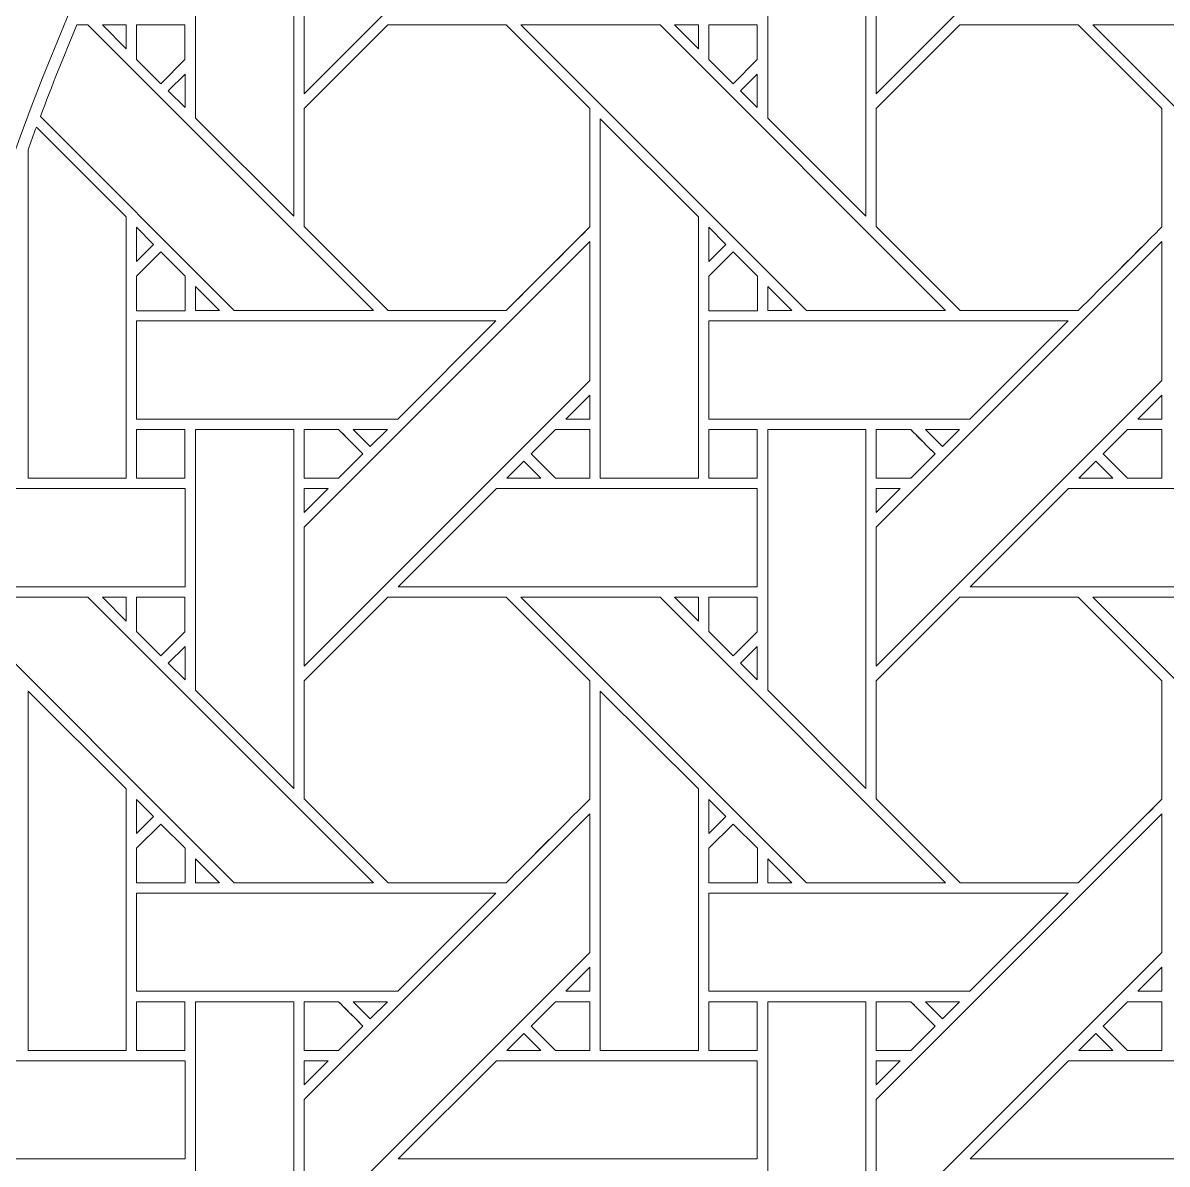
# Model space of a CAD drawing. Header units: inches. Extents: x 7.4 to 17.4, y 4.1 to 14.1.
# Drawn here: x 8.359 to 10.256, y 8.866 to 10.758 of the extents above; entities that cross this region are included whole.
import ezdxf

# ---------------------------------------------------------------- set-up
doc = ezdxf.new("R2010")
doc.units = ezdxf.units.IN
doc.header["$MEASUREMENT"] = 0
doc.layers.add('Design', color=7, linetype='Continuous', lineweight=0)

msp = doc.modelspace()

# ---------------------------------------------------------------- linework, layer by layer
at = {"layer": 'Design'}
for points, knots in [([(12.3829, 14.0948), (9.6214, 14.0948), (7.3829, 11.8562), (7.3829, 9.0948), (7.3829, 6.3333), (9.6214, 4.0948), (12.3829, 4.0948), (15.1443, 4.0948), (17.3829, 6.3333), (17.3829, 9.0948), (17.3829, 11.8562), (15.1443, 14.0948), (12.3829, 14.0948)], [0, 0, 0, 0, 1, 1, 1, 2, 2, 2, 3, 3, 3, 4, 4, 4, 4]), ([(12.3829, 13.3833), (10.0144, 13.3833), (8.0943, 11.4632), (8.0943, 9.0948), (8.0943, 6.7263), (10.0144, 4.8063), (12.3829, 4.8063), (14.7513, 4.8063), (16.6714, 6.7263), (16.6714, 9.0948), (16.6714, 11.4632), (14.7513, 13.3833), (12.3829, 13.3833)], [0, 0, 0, 0, 1, 1, 1, 2, 2, 2, 3, 3, 3, 4, 4, 4, 4]), ([(9.2992, 11.1141), (9.2992, 11.1141), (8.8255, 10.6404), (8.8255, 10.6404), (8.8255, 10.6404), (8.8255, 10.8705), (8.8255, 10.8705), (8.8255, 10.8705), (9.2992, 11.3441), (9.2992, 11.3441), (9.2992, 11.3441), (9.2992, 11.1141), (9.2992, 11.1141)], [0, 0, 0, 0, 1, 1, 1, 2, 2, 2, 3, 3, 3, 4, 4, 4, 4]), ([(10.2479, 11.1141), (10.2479, 11.1141), (9.7742, 10.6404), (9.7742, 10.6404), (9.7742, 10.6404), (9.7742, 10.8705), (9.7742, 10.8705), (9.7742, 10.8705), (10.2479, 11.3441), (10.2479, 11.3441), (10.2479, 11.3441), (10.2479, 11.1141), (10.2479, 11.1141)], [0, 0, 0, 0, 1, 1, 1, 2, 2, 2, 3, 3, 3, 4, 4, 4, 4]), ([(8.6454, 10.6004), (8.6454, 10.6004), (8.6454, 11.0326), (8.6454, 11.0326), (8.6454, 11.0326), (8.8083, 11.0326), (8.8083, 11.0326), (8.8083, 11.0326), (8.8083, 10.4375), (8.8083, 10.4375), (8.8083, 10.4375), (8.6454, 10.6004), (8.6454, 10.6004)], [0, 0, 0, 0, 1, 1, 1, 2, 2, 2, 3, 3, 3, 4, 4, 4, 4]), ([(9.7571, 11.0326), (9.7571, 11.0326), (9.7571, 10.4375), (9.7571, 10.4375), (9.7571, 10.4375), (9.5942, 10.6004), (9.5942, 10.6004), (9.5942, 10.6004), (9.5942, 11.0326), (9.5942, 11.0326), (9.5942, 11.0326), (9.7571, 11.0326), (9.7571, 11.0326)], [0, 0, 0, 0, 1, 1, 1, 2, 2, 2, 3, 3, 3, 4, 4, 4, 4]), ([(8.9405, 10.2811), (8.9405, 10.2811), (8.7095, 10.2811), (8.7095, 10.2811), (8.7095, 10.2811), (8.388, 10.6027), (8.388, 10.6027), (8.4073, 10.6538), (8.4273, 10.7046), (8.4485, 10.7548), (8.4485, 10.7548), (8.4669, 10.7548), (8.4669, 10.7548), (8.4669, 10.7548), (8.9405, 10.2811), (8.9405, 10.2811)], [0, 0, 0, 0, 1, 1, 1, 2, 2, 2, 3, 3, 3, 4, 4, 4, 5, 5, 5, 5]), ([(8.491, 10.7548), (8.491, 10.7548), (8.5304, 10.7548), (8.5304, 10.7548), (8.5304, 10.7548), (8.5304, 10.715), (8.5304, 10.715), (8.5304, 10.715), (8.491, 10.7548), (8.491, 10.7548)], [0, 0, 0, 0, 1, 1, 1, 2, 2, 2, 3, 3, 3, 3]), ([(8.6278, 10.6972), (8.6278, 10.6972), (8.5879, 10.6573), (8.5879, 10.6573), (8.5879, 10.6573), (8.5476, 10.6976), (8.5476, 10.6976), (8.5476, 10.6976), (8.5476, 10.7548), (8.5476, 10.7548), (8.5476, 10.7548), (8.6278, 10.7548), (8.6278, 10.7548), (8.6278, 10.7548), (8.6278, 10.6972), (8.6278, 10.6972)], [0, 0, 0, 0, 1, 1, 1, 2, 2, 2, 3, 3, 3, 4, 4, 4, 5, 5, 5, 5]), ([(8.6278, 10.6972), (8.6278, 10.6972), (8.5879, 10.6573), (8.5879, 10.6573), (8.5879, 10.6573), (8.5476, 10.6976), (8.5476, 10.6976), (8.5476, 10.6976), (8.5476, 10.7548), (8.5476, 10.7548), (8.5476, 10.7548), (8.6278, 10.7548), (8.6278, 10.7548), (8.6278, 10.7548), (8.6278, 10.6972), (8.6278, 10.6972)], [0, 0, 0, 0, 1, 1, 1, 2, 2, 2, 3, 3, 3, 4, 4, 4, 5, 5, 5, 5]), ([(9.2991, 10.6161), (9.2991, 10.6161), (9.2991, 10.4199), (9.2991, 10.4199), (9.2813, 10.4019), (9.1694, 10.2902), (9.1604, 10.2812), (9.1604, 10.2812), (8.9647, 10.2812), (8.9647, 10.2812), (8.9647, 10.2812), (8.8255, 10.4204), (8.8255, 10.4204), (8.8255, 10.4204), (8.8255, 10.6161), (8.8255, 10.6161), (8.8255, 10.6161), (8.9642, 10.7548), (8.9642, 10.7548), (8.9642, 10.7548), (9.1604, 10.7548), (9.1604, 10.7548), (9.1604, 10.7548), (9.2991, 10.6161), (9.2991, 10.6161)], [0, 0, 0, 0, 1, 1, 1, 2, 2, 2, 3, 3, 3, 4, 4, 4, 5, 5, 5, 6, 6, 6, 7, 7, 7, 8, 8, 8, 8]), ([(8.9642, 10.7548), (8.9642, 10.7548), (9.1604, 10.7548), (9.1604, 10.7548), (9.1604, 10.7548), (9.2991, 10.6161), (9.2991, 10.6161), (9.2991, 10.6161), (9.2991, 10.4199), (9.2991, 10.4199), (9.2811, 10.4017), (9.1692, 10.29), (9.1604, 10.2812), (9.1604, 10.2812), (8.9647, 10.2812), (8.9647, 10.2812), (8.9647, 10.2812), (8.8255, 10.4204), (8.8255, 10.4204), (8.8255, 10.4204), (8.8255, 10.6161), (8.8255, 10.6161), (8.8255, 10.6161), (8.9642, 10.7548), (8.9642, 10.7548)], [0, 0, 0, 0, 1, 1, 1, 2, 2, 2, 3, 3, 3, 4, 4, 4, 5, 5, 5, 6, 6, 6, 7, 7, 7, 8, 8, 8, 8]), ([(9.4156, 10.7548), (9.4156, 10.7548), (9.8892, 10.2811), (9.8892, 10.2811), (9.8892, 10.2811), (9.6582, 10.2811), (9.6582, 10.2811), (9.6582, 10.2811), (9.1846, 10.7548), (9.1846, 10.7548), (9.1846, 10.7548), (9.4156, 10.7548), (9.4156, 10.7548)], [0, 0, 0, 0, 1, 1, 1, 2, 2, 2, 3, 3, 3, 4, 4, 4, 4]), ([(9.4791, 10.7548), (9.4791, 10.7548), (9.4791, 10.715), (9.4791, 10.715), (9.4791, 10.715), (9.4397, 10.7548), (9.4397, 10.7548), (9.4397, 10.7548), (9.4791, 10.7548), (9.4791, 10.7548)], [0, 0, 0, 0, 1, 1, 1, 2, 2, 2, 3, 3, 3, 3]), ([(9.5766, 10.7548), (9.5766, 10.7548), (9.5766, 10.6972), (9.5766, 10.6972), (9.5766, 10.6972), (9.5366, 10.6573), (9.5366, 10.6573), (9.5366, 10.6573), (9.4963, 10.6976), (9.4963, 10.6976), (9.4963, 10.6976), (9.4963, 10.7548), (9.4963, 10.7548), (9.4963, 10.7548), (9.5766, 10.7548), (9.5766, 10.7548)], [0, 0, 0, 0, 1, 1, 1, 2, 2, 2, 3, 3, 3, 4, 4, 4, 5, 5, 5, 5]), ([(9.5366, 10.6573), (9.5366, 10.6573), (9.4963, 10.6976), (9.4963, 10.6976), (9.4963, 10.6976), (9.4963, 10.7548), (9.4963, 10.7548), (9.4963, 10.7548), (9.5766, 10.7548), (9.5766, 10.7548), (9.5766, 10.7548), (9.5766, 10.6972), (9.5766, 10.6972), (9.5766, 10.6972), (9.5366, 10.6573), (9.5366, 10.6573)], [0, 0, 0, 0, 1, 1, 1, 2, 2, 2, 3, 3, 3, 4, 4, 4, 5, 5, 5, 5]), ([(9.9129, 10.7548), (9.9129, 10.7548), (10.1091, 10.7548), (10.1091, 10.7548), (10.1091, 10.7548), (10.2478, 10.6161), (10.2478, 10.6161), (10.2478, 10.6161), (10.2478, 10.4199), (10.2478, 10.4199), (10.23, 10.4019), (10.1181, 10.2902), (10.1091, 10.2812), (10.1091, 10.2812), (9.9134, 10.2812), (9.9134, 10.2812), (9.9134, 10.2812), (9.7742, 10.4204), (9.7742, 10.4204), (9.7742, 10.4204), (9.7742, 10.6161), (9.7742, 10.6161), (9.7742, 10.6161), (9.9129, 10.7548), (9.9129, 10.7548)], [0, 0, 0, 0, 1, 1, 1, 2, 2, 2, 3, 3, 3, 4, 4, 4, 5, 5, 5, 6, 6, 6, 7, 7, 7, 8, 8, 8, 8]), ([(9.9129, 10.7548), (9.9129, 10.7548), (10.1091, 10.7548), (10.1091, 10.7548), (10.1091, 10.7548), (10.2478, 10.6161), (10.2478, 10.6161), (10.2478, 10.6161), (10.2478, 10.4199), (10.2478, 10.4199), (10.23, 10.4018), (10.118, 10.2901), (10.1091, 10.2812), (10.1091, 10.2812), (9.9134, 10.2812), (9.9134, 10.2812), (9.9134, 10.2812), (9.7742, 10.4204), (9.7742, 10.4204), (9.7742, 10.4204), (9.7742, 10.6161), (9.7742, 10.6161), (9.7742, 10.6161), (9.9129, 10.7548), (9.9129, 10.7548)], [0, 0, 0, 0, 1, 1, 1, 2, 2, 2, 3, 3, 3, 4, 4, 4, 5, 5, 5, 6, 6, 6, 7, 7, 7, 8, 8, 8, 8]), ([(10.3643, 10.7548), (10.3643, 10.7548), (10.838, 10.2811), (10.838, 10.2811), (10.838, 10.2811), (10.6069, 10.2811), (10.6069, 10.2811), (10.6069, 10.2811), (10.1334, 10.7548), (10.1334, 10.7548), (10.1334, 10.7548), (10.3643, 10.7548), (10.3643, 10.7548)], [0, 0, 0, 0, 1, 1, 1, 2, 2, 2, 3, 3, 3, 4, 4, 4, 4]), ([(8.6279, 10.6729), (8.6279, 10.6729), (8.6279, 10.6178), (8.6279, 10.6178), (8.6279, 10.6178), (8.6001, 10.6452), (8.6001, 10.6452), (8.6001, 10.6452), (8.6279, 10.6729), (8.6279, 10.6729)], [0, 0, 0, 0, 1, 1, 1, 2, 2, 2, 3, 3, 3, 3]), ([(9.5766, 10.6729), (9.5766, 10.6729), (9.5766, 10.6178), (9.5766, 10.6178), (9.5766, 10.6178), (9.5488, 10.6452), (9.5488, 10.6452), (9.5488, 10.6452), (9.5766, 10.6729), (9.5766, 10.6729)], [0, 0, 0, 0, 1, 1, 1, 2, 2, 2, 3, 3, 3, 3]), ([(9.3163, 10.0031), (9.3163, 10.0031), (9.3163, 10.599), (9.3163, 10.599), (9.3163, 10.599), (9.4791, 10.4368), (9.4791, 10.4368), (9.4791, 10.4368), (9.4791, 10.0031), (9.4791, 10.0031), (9.4791, 10.0031), (9.3163, 10.0031), (9.3163, 10.0031)], [0, 0, 0, 0, 1, 1, 1, 2, 2, 2, 3, 3, 3, 4, 4, 4, 4]), ([(8.3814, 10.5852), (8.3814, 10.5852), (8.5303, 10.4368), (8.5303, 10.4368), (8.5303, 10.4368), (8.5303, 10.0031), (8.5303, 10.0031), (8.5303, 10.0031), (8.3676, 10.0031), (8.3676, 10.0031), (8.3676, 10.0031), (8.3676, 10.5479), (8.3676, 10.5479), (8.3721, 10.5604), (8.3767, 10.5728), (8.3814, 10.5852)], [0, 0, 0, 0, 1, 1, 1, 2, 2, 2, 3, 3, 3, 4, 4, 4, 5, 5, 5, 5]), ([(8.5476, 10.3626), (8.5476, 10.3626), (8.5476, 10.4193), (8.5476, 10.4193), (8.5476, 10.4193), (8.5758, 10.3908), (8.5758, 10.3908), (8.5758, 10.3908), (8.5476, 10.3626), (8.5476, 10.3626)], [0, 0, 0, 0, 1, 1, 1, 2, 2, 2, 3, 3, 3, 3]), ([(9.4964, 10.3626), (9.4964, 10.3626), (9.4964, 10.4193), (9.4964, 10.4193), (9.4964, 10.4193), (9.5246, 10.3908), (9.5246, 10.3908), (9.5246, 10.3908), (9.4964, 10.3626), (9.4964, 10.3626)], [0, 0, 0, 0, 1, 1, 1, 2, 2, 2, 3, 3, 3, 3]), ([(9.2992, 10.1654), (9.2992, 10.1654), (8.8255, 9.6917), (8.8255, 9.6917), (8.8255, 9.6917), (8.8255, 9.9218), (8.8255, 9.9218), (8.8255, 9.9218), (9.2992, 10.3954), (9.2992, 10.3954), (9.2992, 10.3954), (9.2992, 10.1654), (9.2992, 10.1654)], [0, 0, 0, 0, 1, 1, 1, 2, 2, 2, 3, 3, 3, 4, 4, 4, 4]), ([(10.2479, 10.1654), (10.2479, 10.1654), (9.7742, 9.6917), (9.7742, 9.6917), (9.7742, 9.6917), (9.7742, 9.9218), (9.7742, 9.9218), (9.7742, 9.9218), (10.2479, 10.3954), (10.2479, 10.3954), (10.2479, 10.3954), (10.2479, 10.1654), (10.2479, 10.1654)], [0, 0, 0, 0, 1, 1, 1, 2, 2, 2, 3, 3, 3, 4, 4, 4, 4]), ([(8.5476, 10.2809), (8.5476, 10.2809), (8.5476, 10.3382), (8.5476, 10.3382), (8.5476, 10.3382), (8.5879, 10.3785), (8.5879, 10.3785), (8.5879, 10.3785), (8.6282, 10.3382), (8.6282, 10.3382), (8.6282, 10.3382), (8.6282, 10.2809), (8.6282, 10.2809), (8.6282, 10.2809), (8.5476, 10.2809), (8.5476, 10.2809)], [0, 0, 0, 0, 1, 1, 1, 2, 2, 2, 3, 3, 3, 4, 4, 4, 5, 5, 5, 5]), ([(8.5879, 10.3785), (8.5879, 10.3785), (8.6282, 10.3382), (8.6282, 10.3382), (8.6282, 10.3382), (8.6282, 10.2809), (8.6282, 10.2809), (8.6282, 10.2809), (8.5476, 10.2809), (8.5476, 10.2809), (8.5476, 10.2809), (8.5476, 10.3382), (8.5476, 10.3382), (8.5476, 10.3382), (8.5879, 10.3785), (8.5879, 10.3785)], [0, 0, 0, 0, 1, 1, 1, 2, 2, 2, 3, 3, 3, 4, 4, 4, 5, 5, 5, 5]), ([(9.4963, 10.2809), (9.4963, 10.2809), (9.4963, 10.3382), (9.4963, 10.3382), (9.4963, 10.3382), (9.5367, 10.3785), (9.5367, 10.3785), (9.5367, 10.3785), (9.577, 10.3382), (9.577, 10.3382), (9.577, 10.3382), (9.577, 10.2809), (9.577, 10.2809), (9.577, 10.2809), (9.4963, 10.2809), (9.4963, 10.2809)], [0, 0, 0, 0, 1, 1, 1, 2, 2, 2, 3, 3, 3, 4, 4, 4, 5, 5, 5, 5]), ([(9.5367, 10.3785), (9.5367, 10.3785), (9.577, 10.3382), (9.577, 10.3382), (9.577, 10.3382), (9.577, 10.2809), (9.577, 10.2809), (9.577, 10.2809), (9.4963, 10.2809), (9.4963, 10.2809), (9.4963, 10.2809), (9.4963, 10.3382), (9.4963, 10.3382), (9.4963, 10.3382), (9.5367, 10.3785), (9.5367, 10.3785)], [0, 0, 0, 0, 1, 1, 1, 2, 2, 2, 3, 3, 3, 4, 4, 4, 5, 5, 5, 5]), ([(8.6455, 10.2811), (8.6455, 10.2811), (8.6455, 10.3209), (8.6455, 10.3209), (8.6455, 10.3209), (8.6853, 10.2811), (8.6853, 10.2811), (8.6853, 10.2811), (8.6455, 10.2811), (8.6455, 10.2811)], [0, 0, 0, 0, 1, 1, 1, 2, 2, 2, 3, 3, 3, 3]), ([(9.5943, 10.2811), (9.5943, 10.2811), (9.5943, 10.3209), (9.5943, 10.3209), (9.5943, 10.3209), (9.634, 10.2811), (9.634, 10.2811), (9.634, 10.2811), (9.5943, 10.2811), (9.5943, 10.2811)], [0, 0, 0, 0, 1, 1, 1, 2, 2, 2, 3, 3, 3, 3]), ([(8.5476, 10.1012), (8.5476, 10.1012), (8.5476, 10.2639), (8.5476, 10.2639), (8.5476, 10.2639), (9.1433, 10.2639), (9.1433, 10.2639), (9.1433, 10.2639), (8.9806, 10.1012), (8.9806, 10.1012), (8.9806, 10.1012), (8.5476, 10.1012), (8.5476, 10.1012)], [0, 0, 0, 0, 1, 1, 1, 2, 2, 2, 3, 3, 3, 4, 4, 4, 4]), ([(10.0921, 10.2639), (10.0921, 10.2639), (9.9293, 10.1012), (9.9293, 10.1012), (9.9293, 10.1012), (9.4964, 10.1012), (9.4964, 10.1012), (9.4964, 10.1012), (9.4964, 10.2639), (9.4964, 10.2639), (9.4964, 10.2639), (10.0921, 10.2639), (10.0921, 10.2639)], [0, 0, 0, 0, 1, 1, 1, 2, 2, 2, 3, 3, 3, 4, 4, 4, 4]), ([(9.2594, 10.1012), (9.2594, 10.1012), (9.2992, 10.141), (9.2992, 10.141), (9.2992, 10.141), (9.2992, 10.1012), (9.2992, 10.1012), (9.2992, 10.1012), (9.2594, 10.1012), (9.2594, 10.1012)], [0, 0, 0, 0, 1, 1, 1, 2, 2, 2, 3, 3, 3, 3]), ([(10.2081, 10.1012), (10.2081, 10.1012), (10.2479, 10.141), (10.2479, 10.141), (10.2479, 10.141), (10.2479, 10.1012), (10.2479, 10.1012), (10.2479, 10.1012), (10.2081, 10.1012), (10.2081, 10.1012)], [0, 0, 0, 0, 1, 1, 1, 2, 2, 2, 3, 3, 3, 3]), ([(8.6278, 10.0031), (8.6278, 10.0031), (8.5476, 10.0031), (8.5476, 10.0031), (8.5476, 10.0031), (8.5476, 10.0839), (8.5476, 10.0839), (8.5476, 10.0839), (8.6278, 10.0839), (8.6278, 10.0839), (8.6278, 10.0839), (8.6278, 10.0031), (8.6278, 10.0031)], [0, 0, 0, 0, 1, 1, 1, 2, 2, 2, 3, 3, 3, 4, 4, 4, 4]), ([(8.5476, 10.0839), (8.5476, 10.0839), (8.6278, 10.0839), (8.6278, 10.0839), (8.6278, 10.0839), (8.6278, 10.0031), (8.6278, 10.0031), (8.6278, 10.0031), (8.5476, 10.0031), (8.5476, 10.0031), (8.5476, 10.0031), (8.5476, 10.0839), (8.5476, 10.0839)], [0, 0, 0, 0, 1, 1, 1, 2, 2, 2, 3, 3, 3, 4, 4, 4, 4]), ([(8.8083, 10.0839), (8.8083, 10.0839), (8.8083, 9.4888), (8.8083, 9.4888), (8.8083, 9.4888), (8.6454, 9.6517), (8.6454, 9.6517), (8.6454, 9.6517), (8.6454, 10.0839), (8.6454, 10.0839), (8.6454, 10.0839), (8.8083, 10.0839), (8.8083, 10.0839)], [0, 0, 0, 0, 1, 1, 1, 2, 2, 2, 3, 3, 3, 4, 4, 4, 4]), ([(8.8255, 10.0032), (8.8255, 10.0032), (8.8255, 10.0839), (8.8255, 10.0839), (8.8255, 10.0839), (8.8825, 10.0839), (8.8825, 10.0839), (8.8877, 10.0788), (8.9184, 10.048), (8.9228, 10.0436), (8.9228, 10.0436), (8.8824, 10.0032), (8.8824, 10.0032), (8.8824, 10.0032), (8.8255, 10.0032), (8.8255, 10.0032)], [0, 0, 0, 0, 1, 1, 1, 2, 2, 2, 3, 3, 3, 4, 4, 4, 5, 5, 5, 5]), ([(8.9228, 10.0436), (8.9228, 10.0436), (8.8824, 10.0032), (8.8824, 10.0032), (8.8824, 10.0032), (8.8255, 10.0032), (8.8255, 10.0032), (8.8255, 10.0032), (8.8255, 10.0839), (8.8255, 10.0839), (8.8255, 10.0839), (8.8825, 10.0839), (8.8825, 10.0839), (8.8878, 10.0787), (8.9186, 10.0479), (8.9228, 10.0436)], [0, 0, 0, 0, 1, 1, 1, 2, 2, 2, 3, 3, 3, 4, 4, 4, 5, 5, 5, 5]), ([(8.9069, 10.0839), (8.9069, 10.0839), (8.9634, 10.0839), (8.9634, 10.0839), (8.9634, 10.0839), (8.9351, 10.0557), (8.9351, 10.0557), (8.9351, 10.0557), (8.9069, 10.0839), (8.9069, 10.0839)], [0, 0, 0, 0, 1, 1, 1, 2, 2, 2, 3, 3, 3, 3]), ([(9.242, 10.0031), (9.242, 10.0031), (9.2017, 10.0435), (9.2017, 10.0435), (9.2017, 10.0435), (9.2421, 10.084), (9.2421, 10.084), (9.2421, 10.084), (9.2991, 10.084), (9.2991, 10.084), (9.2991, 10.084), (9.2991, 10.0031), (9.2991, 10.0031), (9.2991, 10.0031), (9.242, 10.0031), (9.242, 10.0031)], [0, 0, 0, 0, 1, 1, 1, 2, 2, 2, 3, 3, 3, 4, 4, 4, 5, 5, 5, 5]), ([(9.2991, 10.084), (9.2991, 10.084), (9.2991, 10.0031), (9.2991, 10.0031), (9.2991, 10.0031), (9.242, 10.0031), (9.242, 10.0031), (9.242, 10.0031), (9.2017, 10.0435), (9.2017, 10.0435), (9.2017, 10.0435), (9.2421, 10.084), (9.2421, 10.084), (9.2421, 10.084), (9.2991, 10.084), (9.2991, 10.084)], [0, 0, 0, 0, 1, 1, 1, 2, 2, 2, 3, 3, 3, 4, 4, 4, 5, 5, 5, 5]), ([(9.4963, 10.0839), (9.4963, 10.0839), (9.5766, 10.0839), (9.5766, 10.0839), (9.5766, 10.0839), (9.5766, 10.0031), (9.5766, 10.0031), (9.5766, 10.0031), (9.4963, 10.0031), (9.4963, 10.0031), (9.4963, 10.0031), (9.4963, 10.0839), (9.4963, 10.0839)], [0, 0, 0, 0, 1, 1, 1, 2, 2, 2, 3, 3, 3, 4, 4, 4, 4]), ([(9.5766, 10.0839), (9.5766, 10.0839), (9.5766, 10.0031), (9.5766, 10.0031), (9.5766, 10.0031), (9.4963, 10.0031), (9.4963, 10.0031), (9.4963, 10.0031), (9.4963, 10.0839), (9.4963, 10.0839), (9.4963, 10.0839), (9.5766, 10.0839), (9.5766, 10.0839)], [0, 0, 0, 0, 1, 1, 1, 2, 2, 2, 3, 3, 3, 4, 4, 4, 4]), ([(9.7571, 10.0839), (9.7571, 10.0839), (9.7571, 9.4888), (9.7571, 9.4888), (9.7571, 9.4888), (9.5942, 9.6517), (9.5942, 9.6517), (9.5942, 9.6517), (9.5942, 10.0839), (9.5942, 10.0839), (9.5942, 10.0839), (9.7571, 10.0839), (9.7571, 10.0839)], [0, 0, 0, 0, 1, 1, 1, 2, 2, 2, 3, 3, 3, 4, 4, 4, 4]), ([(9.8313, 10.0839), (9.8364, 10.0788), (9.8672, 10.048), (9.8716, 10.0436), (9.8716, 10.0436), (9.8312, 10.0032), (9.8312, 10.0032), (9.8312, 10.0032), (9.7742, 10.0032), (9.7742, 10.0032), (9.7742, 10.0032), (9.7742, 10.0839), (9.7742, 10.0839), (9.7742, 10.0839), (9.8313, 10.0839), (9.8313, 10.0839)], [0, 0, 0, 0, 1, 1, 1, 2, 2, 2, 3, 3, 3, 4, 4, 4, 5, 5, 5, 5]), ([(9.8559, 10.0593), (9.8559, 10.0593), (9.8716, 10.0436), (9.8716, 10.0436), (9.8716, 10.0436), (9.8312, 10.0032), (9.8312, 10.0032), (9.8312, 10.0032), (9.7742, 10.0032), (9.7742, 10.0032), (9.7742, 10.0032), (9.7742, 10.0839), (9.7742, 10.0839), (9.7742, 10.0839), (9.8313, 10.0839), (9.8313, 10.0839), (9.8366, 10.0786), (9.8466, 10.0686), (9.8559, 10.0593)], [0, 0, 0, 0, 1, 1, 1, 2, 2, 2, 3, 3, 3, 4, 4, 4, 5, 5, 5, 6, 6, 6, 6]), ([(9.8838, 10.0557), (9.8838, 10.0557), (9.8556, 10.0839), (9.8556, 10.0839), (9.8556, 10.0839), (9.9121, 10.0839), (9.9121, 10.0839), (9.9121, 10.0839), (9.8838, 10.0557), (9.8838, 10.0557)], [0, 0, 0, 0, 1, 1, 1, 2, 2, 2, 3, 3, 3, 3]), ([(10.2479, 10.084), (10.2479, 10.084), (10.2479, 10.0031), (10.2479, 10.0031), (10.2479, 10.0031), (10.1907, 10.0031), (10.1907, 10.0031), (10.1907, 10.0031), (10.1504, 10.0435), (10.1504, 10.0435), (10.1504, 10.0435), (10.1908, 10.084), (10.1908, 10.084), (10.1908, 10.084), (10.2479, 10.084), (10.2479, 10.084)], [0, 0, 0, 0, 1, 1, 1, 2, 2, 2, 3, 3, 3, 4, 4, 4, 5, 5, 5, 5]), ([(10.2479, 10.084), (10.2479, 10.084), (10.2479, 10.0031), (10.2479, 10.0031), (10.2479, 10.0031), (10.1907, 10.0031), (10.1907, 10.0031), (10.1907, 10.0031), (10.1504, 10.0435), (10.1504, 10.0435), (10.1504, 10.0435), (10.1908, 10.084), (10.1908, 10.084), (10.1908, 10.084), (10.2479, 10.084), (10.2479, 10.084)], [0, 0, 0, 0, 1, 1, 1, 2, 2, 2, 3, 3, 3, 4, 4, 4, 5, 5, 5, 5]), ([(9.2178, 10.0031), (9.2178, 10.0031), (9.1613, 10.0031), (9.1613, 10.0031), (9.1613, 10.0031), (9.1896, 10.0314), (9.1896, 10.0314), (9.1896, 10.0314), (9.2178, 10.0031), (9.2178, 10.0031)], [0, 0, 0, 0, 1, 1, 1, 2, 2, 2, 3, 3, 3, 3]), ([(10.1666, 10.0031), (10.1666, 10.0031), (10.11, 10.0031), (10.11, 10.0031), (10.11, 10.0031), (10.1383, 10.0314), (10.1383, 10.0314), (10.1383, 10.0314), (10.1666, 10.0031), (10.1666, 10.0031)], [0, 0, 0, 0, 1, 1, 1, 2, 2, 2, 3, 3, 3, 3]), ([(8.6279, 9.986), (8.6279, 9.986), (8.6279, 9.8232), (8.6279, 9.8232), (8.6279, 9.8232), (8.1759, 9.8232), (8.1759, 9.8232), (8.1853, 9.8778), (8.1957, 9.9321), (8.2072, 9.986), (8.2072, 9.986), (8.6279, 9.986), (8.6279, 9.986)], [0, 0, 0, 0, 1, 1, 1, 2, 2, 2, 3, 3, 3, 4, 4, 4, 4]), ([(8.8653, 9.986), (8.8653, 9.986), (8.8255, 9.9462), (8.8255, 9.9462), (8.8255, 9.9462), (8.8255, 9.986), (8.8255, 9.986), (8.8255, 9.986), (8.8653, 9.986), (8.8653, 9.986)], [0, 0, 0, 0, 1, 1, 1, 2, 2, 2, 3, 3, 3, 3]), ([(9.5766, 9.986), (9.5766, 9.986), (9.5766, 9.8232), (9.5766, 9.8232), (9.5766, 9.8232), (8.9813, 9.8232), (8.9813, 9.8232), (8.9813, 9.8232), (9.1442, 9.986), (9.1442, 9.986), (9.1442, 9.986), (9.5766, 9.986), (9.5766, 9.986)], [0, 0, 0, 0, 1, 1, 1, 2, 2, 2, 3, 3, 3, 4, 4, 4, 4]), ([(9.7742, 9.9462), (9.7742, 9.9462), (9.7742, 9.986), (9.7742, 9.986), (9.7742, 9.986), (9.814, 9.986), (9.814, 9.986), (9.814, 9.986), (9.7742, 9.9462), (9.7742, 9.9462)], [0, 0, 0, 0, 1, 1, 1, 2, 2, 2, 3, 3, 3, 3]), ([(10.5253, 9.986), (10.5253, 9.986), (10.5253, 9.8232), (10.5253, 9.8232), (10.5253, 9.8232), (9.93, 9.8232), (9.93, 9.8232), (9.93, 9.8232), (10.0929, 9.986), (10.0929, 9.986), (10.0929, 9.986), (10.5253, 9.986), (10.5253, 9.986)], [0, 0, 0, 0, 1, 1, 1, 2, 2, 2, 3, 3, 3, 4, 4, 4, 4]), ([(8.2359, 9.8061), (8.2359, 9.8061), (8.4669, 9.8061), (8.4669, 9.8061), (8.4669, 9.8061), (8.9405, 9.3324), (8.9405, 9.3324), (8.9405, 9.3324), (8.7095, 9.3324), (8.7095, 9.3324), (8.7095, 9.3324), (8.2359, 9.8061), (8.2359, 9.8061)], [0, 0, 0, 0, 1, 1, 1, 2, 2, 2, 3, 3, 3, 4, 4, 4, 4]), ([(8.5304, 9.8061), (8.5304, 9.8061), (8.5304, 9.7662), (8.5304, 9.7662), (8.5304, 9.7662), (8.491, 9.8061), (8.491, 9.8061), (8.491, 9.8061), (8.5304, 9.8061), (8.5304, 9.8061)], [0, 0, 0, 0, 1, 1, 1, 2, 2, 2, 3, 3, 3, 3]), ([(8.6278, 9.8061), (8.6278, 9.8061), (8.6278, 9.7485), (8.6278, 9.7485), (8.6278, 9.7485), (8.5879, 9.7085), (8.5879, 9.7085), (8.5879, 9.7085), (8.5476, 9.7489), (8.5476, 9.7489), (8.5476, 9.7489), (8.5476, 9.8061), (8.5476, 9.8061), (8.5476, 9.8061), (8.6278, 9.8061), (8.6278, 9.8061)], [0, 0, 0, 0, 1, 1, 1, 2, 2, 2, 3, 3, 3, 4, 4, 4, 5, 5, 5, 5]), ([(8.5879, 9.7085), (8.5879, 9.7085), (8.5476, 9.7489), (8.5476, 9.7489), (8.5476, 9.7489), (8.5476, 9.8061), (8.5476, 9.8061), (8.5476, 9.8061), (8.6278, 9.8061), (8.6278, 9.8061), (8.6278, 9.8061), (8.6278, 9.7485), (8.6278, 9.7485), (8.6278, 9.7485), (8.5879, 9.7085), (8.5879, 9.7085)], [0, 0, 0, 0, 1, 1, 1, 2, 2, 2, 3, 3, 3, 4, 4, 4, 5, 5, 5, 5]), ([(8.9642, 9.8061), (8.9642, 9.8061), (9.1604, 9.8061), (9.1604, 9.8061), (9.1604, 9.8061), (9.2991, 9.6673), (9.2991, 9.6673), (9.2991, 9.6673), (9.2991, 9.4711), (9.2991, 9.4711), (9.2813, 9.4532), (9.1694, 9.3414), (9.1604, 9.3324), (9.1604, 9.3324), (8.9647, 9.3324), (8.9647, 9.3324), (8.9647, 9.3324), (8.8255, 9.4717), (8.8255, 9.4717), (8.8255, 9.4717), (8.8255, 9.6673), (8.8255, 9.6673), (8.8255, 9.6673), (8.9642, 9.8061), (8.9642, 9.8061)], [0, 0, 0, 0, 1, 1, 1, 2, 2, 2, 3, 3, 3, 4, 4, 4, 5, 5, 5, 6, 6, 6, 7, 7, 7, 8, 8, 8, 8]), ([(8.8255, 9.6673), (8.8255, 9.6673), (8.9642, 9.8061), (8.9642, 9.8061), (8.9642, 9.8061), (9.1604, 9.8061), (9.1604, 9.8061), (9.1604, 9.8061), (9.2991, 9.6673), (9.2991, 9.6673), (9.2991, 9.6673), (9.2991, 9.4711), (9.2991, 9.4711), (9.2814, 9.4533), (9.1695, 9.3415), (9.1604, 9.3324), (9.1604, 9.3324), (8.9647, 9.3324), (8.9647, 9.3324), (8.9647, 9.3324), (8.8255, 9.4717), (8.8255, 9.4717), (8.8255, 9.4717), (8.8255, 9.6673), (8.8255, 9.6673)], [0, 0, 0, 0, 1, 1, 1, 2, 2, 2, 3, 3, 3, 4, 4, 4, 5, 5, 5, 6, 6, 6, 7, 7, 7, 8, 8, 8, 8]), ([(9.4156, 9.8061), (9.4156, 9.8061), (9.8892, 9.3324), (9.8892, 9.3324), (9.8892, 9.3324), (9.6582, 9.3324), (9.6582, 9.3324), (9.6582, 9.3324), (9.1846, 9.8061), (9.1846, 9.8061), (9.1846, 9.8061), (9.4156, 9.8061), (9.4156, 9.8061)], [0, 0, 0, 0, 1, 1, 1, 2, 2, 2, 3, 3, 3, 4, 4, 4, 4]), ([(9.4791, 9.8061), (9.4791, 9.8061), (9.4791, 9.7662), (9.4791, 9.7662), (9.4791, 9.7662), (9.4397, 9.8061), (9.4397, 9.8061), (9.4397, 9.8061), (9.4791, 9.8061), (9.4791, 9.8061)], [0, 0, 0, 0, 1, 1, 1, 2, 2, 2, 3, 3, 3, 3]), ([(9.5766, 9.8061), (9.5766, 9.8061), (9.5766, 9.7485), (9.5766, 9.7485), (9.5766, 9.7485), (9.5366, 9.7085), (9.5366, 9.7085), (9.5366, 9.7085), (9.4963, 9.7489), (9.4963, 9.7489), (9.4963, 9.7489), (9.4963, 9.8061), (9.4963, 9.8061), (9.4963, 9.8061), (9.5766, 9.8061), (9.5766, 9.8061)], [0, 0, 0, 0, 1, 1, 1, 2, 2, 2, 3, 3, 3, 4, 4, 4, 5, 5, 5, 5]), ([(9.5366, 9.7085), (9.5366, 9.7085), (9.4963, 9.7489), (9.4963, 9.7489), (9.4963, 9.7489), (9.4963, 9.8061), (9.4963, 9.8061), (9.4963, 9.8061), (9.5766, 9.8061), (9.5766, 9.8061), (9.5766, 9.8061), (9.5766, 9.7485), (9.5766, 9.7485), (9.5766, 9.7485), (9.5366, 9.7085), (9.5366, 9.7085)], [0, 0, 0, 0, 1, 1, 1, 2, 2, 2, 3, 3, 3, 4, 4, 4, 5, 5, 5, 5]), ([(9.9129, 9.8061), (9.9129, 9.8061), (10.1091, 9.8061), (10.1091, 9.8061), (10.1091, 9.8061), (10.2478, 9.6673), (10.2478, 9.6673), (10.2478, 9.6673), (10.2478, 9.4711), (10.2478, 9.4711), (10.23, 9.4532), (10.1181, 9.3414), (10.1091, 9.3324), (10.1091, 9.3324), (9.9134, 9.3324), (9.9134, 9.3324), (9.9134, 9.3324), (9.7742, 9.4717), (9.7742, 9.4717), (9.7742, 9.4717), (9.7742, 9.6673), (9.7742, 9.6673), (9.7742, 9.6673), (9.9129, 9.8061), (9.9129, 9.8061)], [0, 0, 0, 0, 1, 1, 1, 2, 2, 2, 3, 3, 3, 4, 4, 4, 5, 5, 5, 6, 6, 6, 7, 7, 7, 8, 8, 8, 8]), ([(9.9129, 9.8061), (9.9129, 9.8061), (10.1091, 9.8061), (10.1091, 9.8061), (10.1091, 9.8061), (10.2478, 9.6673), (10.2478, 9.6673), (10.2478, 9.6673), (10.2478, 9.4711), (10.2478, 9.4711), (10.2301, 9.4533), (10.1182, 9.3415), (10.1091, 9.3324), (10.1091, 9.3324), (9.9134, 9.3324), (9.9134, 9.3324), (9.9134, 9.3324), (9.7742, 9.4717), (9.7742, 9.4717), (9.7742, 9.4717), (9.7742, 9.6673), (9.7742, 9.6673), (9.7742, 9.6673), (9.9129, 9.8061), (9.9129, 9.8061)], [0, 0, 0, 0, 1, 1, 1, 2, 2, 2, 3, 3, 3, 4, 4, 4, 5, 5, 5, 6, 6, 6, 7, 7, 7, 8, 8, 8, 8]), ([(10.3643, 9.8061), (10.3643, 9.8061), (10.838, 9.3324), (10.838, 9.3324), (10.838, 9.3324), (10.6069, 9.3324), (10.6069, 9.3324), (10.6069, 9.3324), (10.1334, 9.8061), (10.1334, 9.8061), (10.1334, 9.8061), (10.3643, 9.8061), (10.3643, 9.8061)], [0, 0, 0, 0, 1, 1, 1, 2, 2, 2, 3, 3, 3, 4, 4, 4, 4]), ([(8.6279, 9.7242), (8.6279, 9.7242), (8.6279, 9.6691), (8.6279, 9.6691), (8.6279, 9.6691), (8.6001, 9.6964), (8.6001, 9.6964), (8.6001, 9.6964), (8.6279, 9.7242), (8.6279, 9.7242)], [0, 0, 0, 0, 1, 1, 1, 2, 2, 2, 3, 3, 3, 3]), ([(9.5766, 9.7242), (9.5766, 9.7242), (9.5766, 9.6691), (9.5766, 9.6691), (9.5766, 9.6691), (9.5488, 9.6964), (9.5488, 9.6964), (9.5488, 9.6964), (9.5766, 9.7242), (9.5766, 9.7242)], [0, 0, 0, 0, 1, 1, 1, 2, 2, 2, 3, 3, 3, 3]), ([(8.5303, 9.4881), (8.5303, 9.4881), (8.5303, 9.0544), (8.5303, 9.0544), (8.5303, 9.0544), (8.3676, 9.0544), (8.3676, 9.0544), (8.3676, 9.0544), (8.3676, 9.6502), (8.3676, 9.6502), (8.3676, 9.6502), (8.5303, 9.4881), (8.5303, 9.4881)], [0, 0, 0, 0, 1, 1, 1, 2, 2, 2, 3, 3, 3, 4, 4, 4, 4]), ([(9.4791, 9.4881), (9.4791, 9.4881), (9.4791, 9.0544), (9.4791, 9.0544), (9.4791, 9.0544), (9.3163, 9.0544), (9.3163, 9.0544), (9.3163, 9.0544), (9.3163, 9.6502), (9.3163, 9.6502), (9.3163, 9.6502), (9.4791, 9.4881), (9.4791, 9.4881)], [0, 0, 0, 0, 1, 1, 1, 2, 2, 2, 3, 3, 3, 4, 4, 4, 4]), ([(8.5758, 9.442), (8.5758, 9.442), (8.5476, 9.4138), (8.5476, 9.4138), (8.5476, 9.4138), (8.5476, 9.4706), (8.5476, 9.4706), (8.5476, 9.4706), (8.5758, 9.442), (8.5758, 9.442)], [0, 0, 0, 0, 1, 1, 1, 2, 2, 2, 3, 3, 3, 3]), ([(9.4964, 9.4138), (9.4964, 9.4138), (9.4964, 9.4706), (9.4964, 9.4706), (9.4964, 9.4706), (9.5246, 9.442), (9.5246, 9.442), (9.5246, 9.442), (9.4964, 9.4138), (9.4964, 9.4138)], [0, 0, 0, 0, 1, 1, 1, 2, 2, 2, 3, 3, 3, 3]), ([(9.2992, 9.4467), (9.2992, 9.4467), (9.2992, 9.2166), (9.2992, 9.2166), (9.2992, 9.2166), (8.8255, 8.743), (8.8255, 8.743), (8.8255, 8.743), (8.8255, 8.9731), (8.8255, 8.9731), (8.8255, 8.9731), (9.2992, 9.4467), (9.2992, 9.4467)], [0, 0, 0, 0, 1, 1, 1, 2, 2, 2, 3, 3, 3, 4, 4, 4, 4]), ([(9.7742, 8.9731), (9.7742, 8.9731), (10.2479, 9.4467), (10.2479, 9.4467), (10.2479, 9.4467), (10.2479, 9.2166), (10.2479, 9.2166), (10.2479, 9.2166), (9.7742, 8.743), (9.7742, 8.743), (9.7742, 8.743), (9.7742, 8.9731), (9.7742, 8.9731)], [0, 0, 0, 0, 1, 1, 1, 2, 2, 2, 3, 3, 3, 4, 4, 4, 4]), ([(8.5476, 9.3322), (8.5476, 9.3322), (8.5476, 9.3895), (8.5476, 9.3895), (8.5476, 9.3895), (8.5879, 9.4298), (8.5879, 9.4298), (8.5879, 9.4298), (8.6282, 9.3895), (8.6282, 9.3895), (8.6282, 9.3895), (8.6282, 9.3322), (8.6282, 9.3322), (8.6282, 9.3322), (8.5476, 9.3322), (8.5476, 9.3322)], [0, 0, 0, 0, 1, 1, 1, 2, 2, 2, 3, 3, 3, 4, 4, 4, 5, 5, 5, 5]), ([(8.5476, 9.3895), (8.5476, 9.3895), (8.5879, 9.4298), (8.5879, 9.4298), (8.5879, 9.4298), (8.6282, 9.3895), (8.6282, 9.3895), (8.6282, 9.3895), (8.6282, 9.3322), (8.6282, 9.3322), (8.6282, 9.3322), (8.5476, 9.3322), (8.5476, 9.3322), (8.5476, 9.3322), (8.5476, 9.3895), (8.5476, 9.3895)], [0, 0, 0, 0, 1, 1, 1, 2, 2, 2, 3, 3, 3, 4, 4, 4, 5, 5, 5, 5]), ([(9.4963, 9.3322), (9.4963, 9.3322), (9.4963, 9.3895), (9.4963, 9.3895), (9.4963, 9.3895), (9.5367, 9.4298), (9.5367, 9.4298), (9.5367, 9.4298), (9.577, 9.3895), (9.577, 9.3895), (9.577, 9.3895), (9.577, 9.3322), (9.577, 9.3322), (9.577, 9.3322), (9.4963, 9.3322), (9.4963, 9.3322)], [0, 0, 0, 0, 1, 1, 1, 2, 2, 2, 3, 3, 3, 4, 4, 4, 5, 5, 5, 5]), ([(9.5367, 9.4298), (9.5367, 9.4298), (9.577, 9.3895), (9.577, 9.3895), (9.577, 9.3895), (9.577, 9.3322), (9.577, 9.3322), (9.577, 9.3322), (9.4963, 9.3322), (9.4963, 9.3322), (9.4963, 9.3322), (9.4963, 9.3895), (9.4963, 9.3895), (9.4963, 9.3895), (9.5367, 9.4298), (9.5367, 9.4298)], [0, 0, 0, 0, 1, 1, 1, 2, 2, 2, 3, 3, 3, 4, 4, 4, 5, 5, 5, 5]), ([(8.6853, 9.3324), (8.6853, 9.3324), (8.6455, 9.3324), (8.6455, 9.3324), (8.6455, 9.3324), (8.6455, 9.3722), (8.6455, 9.3722), (8.6455, 9.3722), (8.6853, 9.3324), (8.6853, 9.3324)], [0, 0, 0, 0, 1, 1, 1, 2, 2, 2, 3, 3, 3, 3]), ([(9.5943, 9.3324), (9.5943, 9.3324), (9.5943, 9.3722), (9.5943, 9.3722), (9.5943, 9.3722), (9.634, 9.3324), (9.634, 9.3324), (9.634, 9.3324), (9.5943, 9.3324), (9.5943, 9.3324)], [0, 0, 0, 0, 1, 1, 1, 2, 2, 2, 3, 3, 3, 3]), ([(8.5476, 9.1525), (8.5476, 9.1525), (8.5476, 9.3152), (8.5476, 9.3152), (8.5476, 9.3152), (9.1433, 9.3152), (9.1433, 9.3152), (9.1433, 9.3152), (8.9806, 9.1525), (8.9806, 9.1525), (8.9806, 9.1525), (8.5476, 9.1525), (8.5476, 9.1525)], [0, 0, 0, 0, 1, 1, 1, 2, 2, 2, 3, 3, 3, 4, 4, 4, 4]), ([(9.4964, 9.1525), (9.4964, 9.1525), (9.4964, 9.3152), (9.4964, 9.3152), (9.4964, 9.3152), (10.0921, 9.3152), (10.0921, 9.3152), (10.0921, 9.3152), (9.9293, 9.1525), (9.9293, 9.1525), (9.9293, 9.1525), (9.4964, 9.1525), (9.4964, 9.1525)], [0, 0, 0, 0, 1, 1, 1, 2, 2, 2, 3, 3, 3, 4, 4, 4, 4]), ([(9.2594, 9.1525), (9.2594, 9.1525), (9.2992, 9.1923), (9.2992, 9.1923), (9.2992, 9.1923), (9.2992, 9.1525), (9.2992, 9.1525), (9.2992, 9.1525), (9.2594, 9.1525), (9.2594, 9.1525)], [0, 0, 0, 0, 1, 1, 1, 2, 2, 2, 3, 3, 3, 3]), ([(10.2081, 9.1525), (10.2081, 9.1525), (10.2479, 9.1923), (10.2479, 9.1923), (10.2479, 9.1923), (10.2479, 9.1525), (10.2479, 9.1525), (10.2479, 9.1525), (10.2081, 9.1525), (10.2081, 9.1525)], [0, 0, 0, 0, 1, 1, 1, 2, 2, 2, 3, 3, 3, 3]), ([(8.6278, 9.0544), (8.6278, 9.0544), (8.5476, 9.0544), (8.5476, 9.0544), (8.5476, 9.0544), (8.5476, 9.1352), (8.5476, 9.1352), (8.5476, 9.1352), (8.6278, 9.1352), (8.6278, 9.1352), (8.6278, 9.1352), (8.6278, 9.0544), (8.6278, 9.0544)], [0, 0, 0, 0, 1, 1, 1, 2, 2, 2, 3, 3, 3, 4, 4, 4, 4]), ([(8.5476, 9.1352), (8.5476, 9.1352), (8.6278, 9.1352), (8.6278, 9.1352), (8.6278, 9.1352), (8.6278, 9.0544), (8.6278, 9.0544), (8.6278, 9.0544), (8.5476, 9.0544), (8.5476, 9.0544), (8.5476, 9.0544), (8.5476, 9.1352), (8.5476, 9.1352)], [0, 0, 0, 0, 1, 1, 1, 2, 2, 2, 3, 3, 3, 4, 4, 4, 4]), ([(8.6454, 9.1352), (8.6454, 9.1352), (8.8083, 9.1352), (8.8083, 9.1352), (8.8083, 9.1352), (8.8083, 8.5401), (8.8083, 8.5401), (8.8083, 8.5401), (8.6454, 8.703), (8.6454, 8.703), (8.6454, 8.703), (8.6454, 9.1352), (8.6454, 9.1352)], [0, 0, 0, 0, 1, 1, 1, 2, 2, 2, 3, 3, 3, 4, 4, 4, 4]), ([(8.8825, 9.1352), (8.8877, 9.1301), (8.9184, 9.0993), (8.9229, 9.0948), (8.9229, 9.0948), (8.8824, 9.0544), (8.8824, 9.0544), (8.8824, 9.0544), (8.8255, 9.0544), (8.8255, 9.0544), (8.8255, 9.0544), (8.8255, 9.1352), (8.8255, 9.1352), (8.8255, 9.1352), (8.8825, 9.1352), (8.8825, 9.1352)], [0, 0, 0, 0, 1, 1, 1, 2, 2, 2, 3, 3, 3, 4, 4, 4, 5, 5, 5, 5]), ([(8.9073, 9.1105), (8.9073, 9.1105), (8.9229, 9.0948), (8.9229, 9.0948), (8.9229, 9.0948), (8.8824, 9.0544), (8.8824, 9.0544), (8.8824, 9.0544), (8.8255, 9.0544), (8.8255, 9.0544), (8.8255, 9.0544), (8.8255, 9.1352), (8.8255, 9.1352), (8.8255, 9.1352), (8.8825, 9.1352), (8.8825, 9.1352), (8.8879, 9.1298), (8.8979, 9.1198), (8.9073, 9.1105)], [0, 0, 0, 0, 1, 1, 1, 2, 2, 2, 3, 3, 3, 4, 4, 4, 5, 5, 5, 6, 6, 6, 6]), ([(8.9351, 9.107), (8.9351, 9.107), (8.9069, 9.1352), (8.9069, 9.1352), (8.9069, 9.1352), (8.9634, 9.1352), (8.9634, 9.1352), (8.9634, 9.1352), (8.9351, 9.107), (8.9351, 9.107)], [0, 0, 0, 0, 1, 1, 1, 2, 2, 2, 3, 3, 3, 3]), ([(9.242, 9.0544), (9.242, 9.0544), (9.2017, 9.0948), (9.2017, 9.0948), (9.2017, 9.0948), (9.2421, 9.1352), (9.2421, 9.1352), (9.2421, 9.1352), (9.2991, 9.1352), (9.2991, 9.1352), (9.2991, 9.1352), (9.2991, 9.0544), (9.2991, 9.0544), (9.2991, 9.0544), (9.242, 9.0544), (9.242, 9.0544)], [0, 0, 0, 0, 1, 1, 1, 2, 2, 2, 3, 3, 3, 4, 4, 4, 5, 5, 5, 5]), ([(9.2991, 9.1352), (9.2991, 9.1352), (9.2991, 9.0544), (9.2991, 9.0544), (9.2991, 9.0544), (9.242, 9.0544), (9.242, 9.0544), (9.242, 9.0544), (9.2017, 9.0948), (9.2017, 9.0948), (9.2017, 9.0948), (9.2421, 9.1352), (9.2421, 9.1352), (9.2421, 9.1352), (9.2991, 9.1352), (9.2991, 9.1352)], [0, 0, 0, 0, 1, 1, 1, 2, 2, 2, 3, 3, 3, 4, 4, 4, 5, 5, 5, 5]), ([(9.4963, 9.1352), (9.4963, 9.1352), (9.5766, 9.1352), (9.5766, 9.1352), (9.5766, 9.1352), (9.5766, 9.0544), (9.5766, 9.0544), (9.5766, 9.0544), (9.4963, 9.0544), (9.4963, 9.0544), (9.4963, 9.0544), (9.4963, 9.1352), (9.4963, 9.1352)], [0, 0, 0, 0, 1, 1, 1, 2, 2, 2, 3, 3, 3, 4, 4, 4, 4]), ([(9.5766, 9.1352), (9.5766, 9.1352), (9.5766, 9.0544), (9.5766, 9.0544), (9.5766, 9.0544), (9.4963, 9.0544), (9.4963, 9.0544), (9.4963, 9.0544), (9.4963, 9.1352), (9.4963, 9.1352), (9.4963, 9.1352), (9.5766, 9.1352), (9.5766, 9.1352)], [0, 0, 0, 0, 1, 1, 1, 2, 2, 2, 3, 3, 3, 4, 4, 4, 4]), ([(9.7571, 9.1352), (9.7571, 9.1352), (9.7571, 8.5401), (9.7571, 8.5401), (9.7571, 8.5401), (9.5942, 8.703), (9.5942, 8.703), (9.5942, 8.703), (9.5942, 9.1352), (9.5942, 9.1352), (9.5942, 9.1352), (9.7571, 9.1352), (9.7571, 9.1352)], [0, 0, 0, 0, 1, 1, 1, 2, 2, 2, 3, 3, 3, 4, 4, 4, 4]), ([(9.8313, 9.1352), (9.8364, 9.1301), (9.8672, 9.0993), (9.8716, 9.0948), (9.8716, 9.0948), (9.8312, 9.0544), (9.8312, 9.0544), (9.8312, 9.0544), (9.7742, 9.0544), (9.7742, 9.0544), (9.7742, 9.0544), (9.7742, 9.1352), (9.7742, 9.1352), (9.7742, 9.1352), (9.8313, 9.1352), (9.8313, 9.1352)], [0, 0, 0, 0, 1, 1, 1, 2, 2, 2, 3, 3, 3, 4, 4, 4, 5, 5, 5, 5]), ([(9.8565, 9.11), (9.8565, 9.11), (9.8716, 9.0948), (9.8716, 9.0948), (9.8716, 9.0948), (9.8312, 9.0544), (9.8312, 9.0544), (9.8312, 9.0544), (9.7742, 9.0544), (9.7742, 9.0544), (9.7742, 9.0544), (9.7742, 9.1352), (9.7742, 9.1352), (9.7742, 9.1352), (9.8313, 9.1352), (9.8313, 9.1352), (9.8368, 9.1297), (9.847, 9.1195), (9.8565, 9.11)], [0, 0, 0, 0, 1, 1, 1, 2, 2, 2, 3, 3, 3, 4, 4, 4, 5, 5, 5, 6, 6, 6, 6]), ([(9.8556, 9.1352), (9.8556, 9.1352), (9.9121, 9.1352), (9.9121, 9.1352), (9.9121, 9.1352), (9.8838, 9.107), (9.8838, 9.107), (9.8838, 9.107), (9.8556, 9.1352), (9.8556, 9.1352)], [0, 0, 0, 0, 1, 1, 1, 2, 2, 2, 3, 3, 3, 3]), ([(10.2479, 9.1352), (10.2479, 9.1352), (10.2479, 9.0544), (10.2479, 9.0544), (10.2479, 9.0544), (10.1907, 9.0544), (10.1907, 9.0544), (10.1907, 9.0544), (10.1504, 9.0948), (10.1504, 9.0948), (10.1504, 9.0948), (10.1908, 9.1352), (10.1908, 9.1352), (10.1908, 9.1352), (10.2479, 9.1352), (10.2479, 9.1352)], [0, 0, 0, 0, 1, 1, 1, 2, 2, 2, 3, 3, 3, 4, 4, 4, 5, 5, 5, 5]), ([(10.1504, 9.0948), (10.1504, 9.0948), (10.1908, 9.1352), (10.1908, 9.1352), (10.1908, 9.1352), (10.2479, 9.1352), (10.2479, 9.1352), (10.2479, 9.1352), (10.2479, 9.0544), (10.2479, 9.0544), (10.2479, 9.0544), (10.1907, 9.0544), (10.1907, 9.0544), (10.1907, 9.0544), (10.1504, 9.0948), (10.1504, 9.0948)], [0, 0, 0, 0, 1, 1, 1, 2, 2, 2, 3, 3, 3, 4, 4, 4, 5, 5, 5, 5]), ([(9.2178, 9.0544), (9.2178, 9.0544), (9.1613, 9.0544), (9.1613, 9.0544), (9.1613, 9.0544), (9.1896, 9.0827), (9.1896, 9.0827), (9.1896, 9.0827), (9.2178, 9.0544), (9.2178, 9.0544)], [0, 0, 0, 0, 1, 1, 1, 2, 2, 2, 3, 3, 3, 3]), ([(10.1665, 9.0544), (10.1665, 9.0544), (10.1101, 9.0544), (10.1101, 9.0544), (10.1101, 9.0544), (10.1383, 9.0827), (10.1383, 9.0827), (10.1383, 9.0827), (10.1665, 9.0544), (10.1665, 9.0544)], [0, 0, 0, 0, 1, 1, 1, 2, 2, 2, 3, 3, 3, 3]), ([(8.1954, 9.0373), (8.1954, 9.0373), (8.6279, 9.0373), (8.6279, 9.0373), (8.6279, 9.0373), (8.6279, 8.8745), (8.6279, 8.8745), (8.6279, 8.8745), (8.1193, 8.8745), (8.1193, 8.8745), (8.1179, 8.9022), (8.117, 8.9301), (8.1161, 8.958), (8.1161, 8.958), (8.1954, 9.0373), (8.1954, 9.0373)], [0, 0, 0, 0, 1, 1, 1, 2, 2, 2, 3, 3, 3, 4, 4, 4, 5, 5, 5, 5]), ([(8.8255, 8.9975), (8.8255, 8.9975), (8.8255, 9.0373), (8.8255, 9.0373), (8.8255, 9.0373), (8.8653, 9.0373), (8.8653, 9.0373), (8.8653, 9.0373), (8.8255, 8.9975), (8.8255, 8.9975)], [0, 0, 0, 0, 1, 1, 1, 2, 2, 2, 3, 3, 3, 3]), ([(9.5766, 9.0373), (9.5766, 9.0373), (9.5766, 8.8745), (9.5766, 8.8745), (9.5766, 8.8745), (8.9813, 8.8745), (8.9813, 8.8745), (8.9813, 8.8745), (9.1442, 9.0373), (9.1442, 9.0373), (9.1442, 9.0373), (9.5766, 9.0373), (9.5766, 9.0373)], [0, 0, 0, 0, 1, 1, 1, 2, 2, 2, 3, 3, 3, 4, 4, 4, 4]), ([(9.814, 9.0373), (9.814, 9.0373), (9.7742, 8.9974), (9.7742, 8.9974), (9.7742, 8.9974), (9.7742, 9.0373), (9.7742, 9.0373), (9.7742, 9.0373), (9.814, 9.0373), (9.814, 9.0373)], [0, 0, 0, 0, 1, 1, 1, 2, 2, 2, 3, 3, 3, 3]), ([(9.9301, 8.8745), (9.9301, 8.8745), (10.0929, 9.0373), (10.0929, 9.0373), (10.0929, 9.0373), (10.5253, 9.0373), (10.5253, 9.0373), (10.5253, 9.0373), (10.5253, 8.8745), (10.5253, 8.8745), (10.5253, 8.8745), (9.9301, 8.8745), (9.9301, 8.8745)], [0, 0, 0, 0, 1, 1, 1, 2, 2, 2, 3, 3, 3, 4, 4, 4, 4])]:
    msp.add_open_spline(points, degree=3, knots=knots, dxfattribs=at)

doc.saveas('drawing.dxf')
